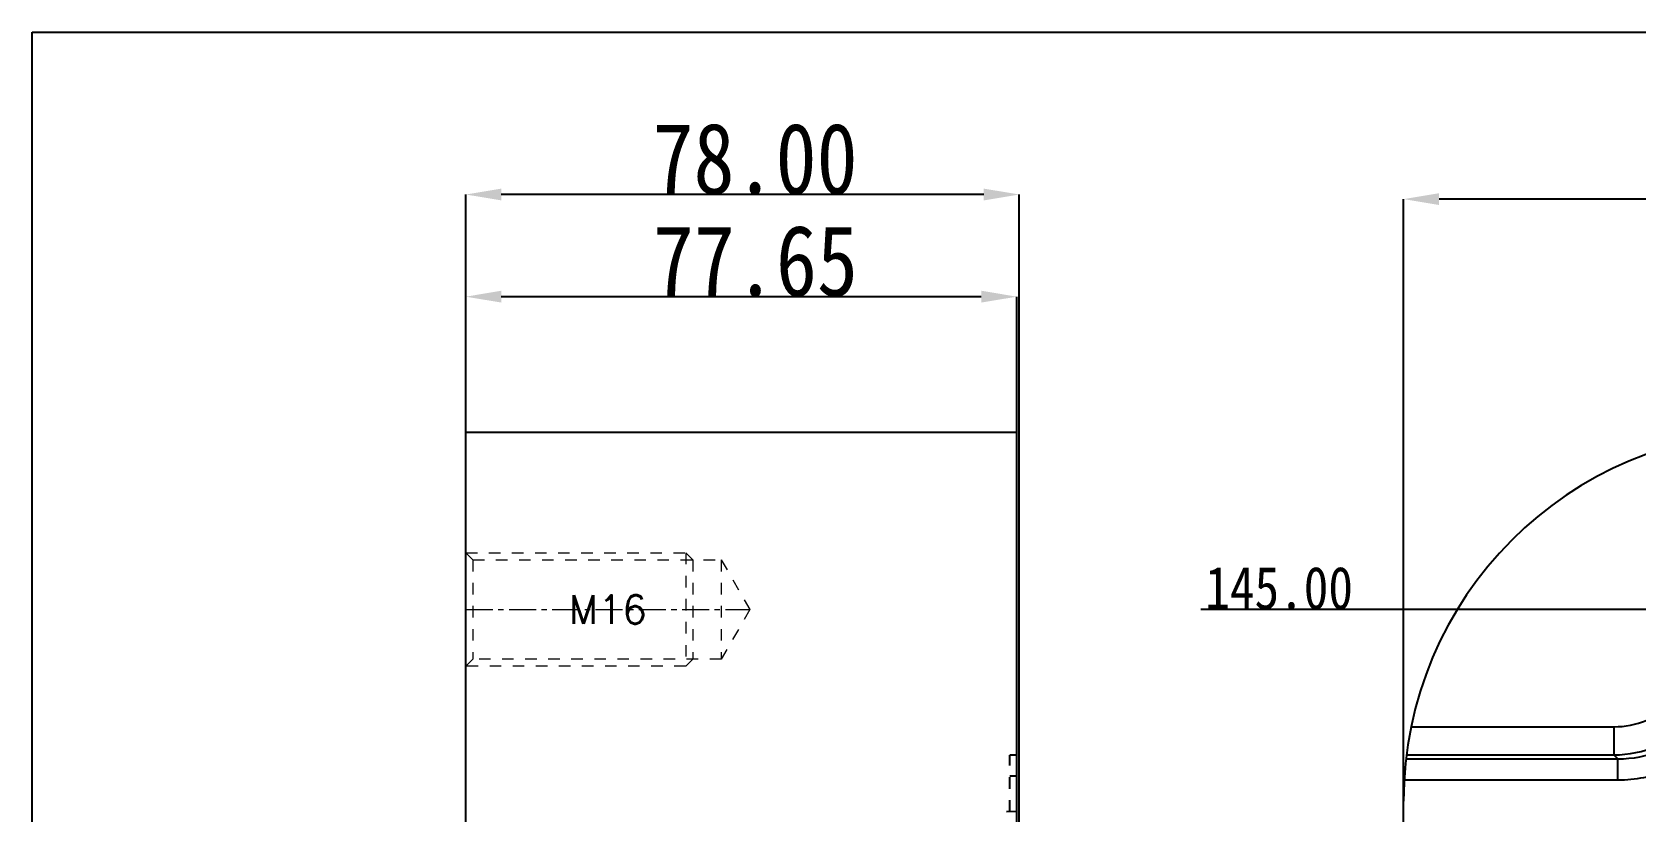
# Model space of a CAD drawing. Header units: millimetres. Extents: x -840 to 1682, y -9216 to -2117.
# Drawn here: x 104.6 to 330.6, y -5901.3 to -5791.4 of the extents above; entities that cross this region are included whole.
import ezdxf
from ezdxf.enums import TextEntityAlignment as Align

# ---------------------------------------------------------------- set-up
doc = ezdxf.new("R2010")
doc.units = ezdxf.units.MM
doc.header["$LTSCALE"] = 16.335
doc.header["$PDMODE"] = 3
doc.header["$PDSIZE"] = 8
doc.linetypes.add('CENTER', pattern=[0.6, 0.375, -0.075, 0.075, -0.075])
doc.linetypes.add('HIDDEN', pattern=[0.2, 0.1, -0.1])
doc.layers.get('0').update_dxf_attribs({"linetype": 'CONTINUOUS'})
doc.layers.get('Defpoints').update_dxf_attribs({"linetype": 'CONTINUOUS'})
doc.layers.add('DEFAULT_2', color=8, linetype='HIDDEN')
doc.layers.add('dim', color=82, linetype='CONTINUOUS', lineweight=9)
doc.layers.add('screw', color=33, linetype='CONTINUOUS', lineweight=13)
doc.styles.get("Standard").update_dxf_attribs({"font": 'txt', "width": 0.85})
doc.styles.add('TXT', font='txt.shx', dxfattribs={"bigfont": 'gbcbig.shx'})
doc.dimstyles.new('mold', dxfattribs={"dimtxt": 10, "dimasz": 5, "dimexe": 0, "dimexo": 0, "dimgap": 0, "dimtad": 1, "dimzin": 1, "dimdsep": 46, "dimtxsty": 'Standard', "dimcen": 0, "dimclrd": 4, "dimclre": 4, "dimclrt": 6, "dimazin": 0, "dimtfac": 1, "dimtofl": 0, "dimtmove": 0, "dimatfit": 3, "dimfxl": 0, "dimarcsym": 0})

# ---------------------------------------------------------------- blocks, each defined once
blk = doc.blocks.new('*D646')
at = {"color": 4, "lineweight": -2}
for p, q in [((165.7, -5863.25), (165.7, -5814.29)), ((238.7, -5814.29), (170.7, -5814.29)), ((243.7, -5904.63), (243.7, -5814.29))]:
    blk.add_line(p, q, dxfattribs=at)
at = {"color": 4}
for points in [[(170.7, -5813.46), (170.7, -5815.12), (165.7, -5814.29)], [(238.7, -5813.46), (238.7, -5815.12), (243.7, -5814.29)]]:
    blk.add_solid(points, dxfattribs=at)
at = {"layer": 'Defpoints', "color": 0}
for p in [(165.7, -5814.29), (165.7, -5863.25), (243.7, -5904.63)]:
    blk.add_point(p, dxfattribs=at)
at = {"color": 6, "insert": (206.46, -5809.29), "char_height": 10, "attachment_point": 5}
blk.add_mtext('78.00', dxfattribs=at)
blk = doc.blocks.new('*D651')
at = {"color": 4, "lineweight": -2}
for p, q in [((165.7, -5847.78), (165.7, -5828.69)), ((238.35, -5828.69), (170.7, -5828.69)), ((243.35, -5847.78), (243.35, -5828.69))]:
    blk.add_line(p, q, dxfattribs=at)
at = {"color": 4}
for points in [[(170.7, -5827.85), (170.7, -5829.52), (165.7, -5828.69)], [(238.35, -5827.85), (238.35, -5829.52), (243.35, -5828.69)]]:
    blk.add_solid(points, dxfattribs=at)
at = {"layer": 'Defpoints', "color": 0}
for p in [(165.7, -5828.69), (165.7, -5847.78), (243.35, -5847.78)]:
    blk.add_point(p, dxfattribs=at)
at = {"color": 6, "insert": (206.51, -5823.69), "char_height": 10, "attachment_point": 5}
blk.add_mtext('77.65', dxfattribs=at)
blk = doc.blocks.new('*D657')
at = {"color": 4, "lineweight": -2}
for p, q in [((297.86, -5904.5), (297.86, -5814.94)), ((682.86, -5814.94), (302.86, -5814.94)), ((687.86, -5904.5), (687.86, -5814.94))]:
    blk.add_line(p, q, dxfattribs=at)
at = {"color": 4}
for points in [[(302.86, -5814.11), (302.86, -5815.77), (297.86, -5814.94)], [(682.86, -5814.11), (682.86, -5815.77), (687.86, -5814.94)]]:
    blk.add_solid(points, dxfattribs=at)
at = {"layer": 'Defpoints', "color": 0}
for p in [(297.86, -5814.94), (297.86, -5904.5), (687.86, -5904.5)]:
    blk.add_point(p, dxfattribs=at)
at = {"color": 6, "insert": (489.39, -5809.94), "char_height": 10, "attachment_point": 5}
blk.add_mtext('390.00', dxfattribs=at)
blk = doc.blocks.new('*D675')
at = {"layer": 'Defpoints', "color": 0}
for p in [(291.37, -5872.78), (334.06, -5872.78), (492.86, -6017.78)]:
    blk.add_point(p, dxfattribs=at)
at = {"layer": 'dim', "color": 4, "lineweight": -2}
blk.add_line((334.06, -5872.78), (269.27, -5872.78), dxfattribs=at)
at = {"layer": 'dim', "color": 6, "insert": (280.32, -5869.78), "char_height": 6, "attachment_point": 5}
blk.add_mtext('145.00', dxfattribs=at)

msp = doc.modelspace()

# ---------------------------------------------------------------- linework, layer by layer
at = {"color": 7, "linetype": 'Continuous'}
for p, q in [((165.698, -6187.78), (165.698, -5847.78)), ((165.698, -5847.78), (243.348, -5847.78)), ((243.348, -6187.78), (243.348, -5847.78)), ((298.931, -5889.303), (327.504, -5889.303)), ((327.504, -5889.303), (327.504, -5893.264)), ((298.207, -5893.822), (328.063, -5893.822)), ((298.274, -5893.264), (327.504, -5893.264)), ((327.504, -5893.264), (328.063, -5893.822)), ((328.063, -5896.793), (328.063, -5893.822)), ((297.95, -5896.793), (328.063, -5896.793)), ((297.865, -6135.78), (297.865, -5899.78))]:
    msp.add_line(p, q, dxfattribs=at)
msp.add_lwpolyline([(104.569, -5791.398), (758.094, -5791.398), (758.094, -6264.939), (104.569, -6264.939)], close=True)
msp.add_arc((349.865, -5899.78), 52, 90, 180, dxfattribs=at)
msp.add_arc((349.865, -5899.78), 52, 90, 180, dxfattribs=at)
for points, knots in [([(327.504, -5893.264), (329.563, -5893.254), (333.721, -5892.423), (338.983, -5888.901), (342.507, -5883.639), (343.339, -5879.479), (343.348, -5877.419)], [0, 0, 0, 0, 0.2499397, 0.4999186, 0.7499203, 1, 1, 1, 1]), ([(327.504, -5889.303), (329.051, -5889.302), (332.179, -5888.695), (336.14, -5886.057), (338.78, -5882.096), (339.387, -5878.967), (339.387, -5877.419)], [0, 0, 0, 0, 0.2499874, 0.499918, 0.7498717, 1, 1, 1, 1]), ([(328.063, -5893.822), (330.128, -5893.829), (334.307, -5893.035), (339.605, -5889.521), (343.12, -5884.224), (343.914, -5880.043), (343.907, -5877.978)], [0, 0, 0, 0, 0.2499953, 0.4999552, 0.7499354, 1, 1, 1, 1]), ([(328.063, -5896.793), (330.512, -5896.793), (335.465, -5895.831), (341.737, -5891.654), (345.916, -5885.381), (346.878, -5880.428), (346.878, -5877.978)], [0, 0, 0, 0, 0.2500086, 0.4999555, 0.7499226, 1, 1, 1, 1])]:
    msp.add_open_spline(points, degree=3, knots=knots, dxfattribs=at)
at = {"layer": 'DEFAULT_2', "color": 8, "linetype": 'HIDDEN'}
for p, q in [((242.348, -5901.297), (242.348, -5893.288)), ((243.348, -5893.288), (242.348, -5893.288)), ((243.348, -5896.288), (242.348, -5896.288)), ((243.348, -5901.262), (241.875, -5901.313))]:
    msp.add_line(p, q, dxfattribs=at)
at = {"layer": 'screw', "color": 92, "linetype": 'HIDDEN', "ltscale": 0.995164}
for p, q in [((165.698, -5864.78), (196.698, -5864.78)), ((196.698, -5864.78), (197.698, -5865.78)), ((196.698, -5864.78), (196.698, -5880.78)), ((197.698, -5865.78), (197.698, -5879.78)), ((196.698, -5880.78), (165.698, -5880.78)), ((197.698, -5879.78), (196.698, -5880.78))]:
    msp.add_line(p, q, dxfattribs=at)
at = {"layer": 'screw', "linetype": 'HIDDEN', "ltscale": 0.995164}
for p, q in [((165.698, -5864.78), (166.698, -5865.78)), ((166.698, -5865.78), (166.698, -5879.78)), ((166.698, -5865.78), (201.698, -5865.78)), ((201.698, -5865.78), (205.739, -5872.78)), ((201.698, -5865.78), (201.698, -5879.78)), ((205.739, -5872.78), (201.698, -5879.78)), ((166.698, -5879.78), (165.698, -5880.78)), ((201.698, -5879.78), (166.698, -5879.78))]:
    msp.add_line(p, q, dxfattribs=at)
at = {"layer": 'screw', "color": 1, "linetype": 'CENTER', "ltscale": 0.621977}
msp.add_line((165.698, -5872.78), (205.739, -5872.78), dxfattribs=at)

# ---------------------------------------------------------------- texts
at = {"layer": 'screw', "color": 222, "linetype": 'HIDDEN', "ltscale": 0.995164, "style": 'TXT'}
msp.add_text('M16', height=4, dxfattribs=at).set_placement((185.718, -5872.78), align=Align.MIDDLE)

# ---------------------------------------------------------------- dimensions: what is measured, and where the dimension line sits
for base, p1, p2, picture, middle in [((165.698, -5814.29), (243.702, -5904.627), (165.698, -5863.253), '*D646', (206.462, -5814.29)), ((297.865, -5814.94), (687.865, -5904.5), (297.865, -5904.5), '*D657', (489.388, -5814.94)), ((165.698, -5828.686), (243.348, -5847.78), (165.698, -5847.78), '*D651', (206.51, -5828.686))]:
    dim = msp.add_linear_dim(base=base, p1=p1, p2=p2, dimstyle='mold')
    dim.commit()
    dim.dimension.update_dxf_attribs({"geometry": picture, "text_midpoint": middle, "dimtype": 160})
at = {"layer": 'dim'}
dim = msp.add_ordinate_dim(feature_location=(334.065, -5872.78), offset=(-42.695, 0), dtype=0, origin=(492.865, -6017.78), dimstyle='mold', override={"dimtxt": 6, "dimasz": 2}, dxfattribs=at)
dim.commit()
dim.dimension.update_dxf_attribs({"geometry": '*D675', "text_midpoint": (280.319, -5869.78)})

doc.saveas('drawing.dxf')
